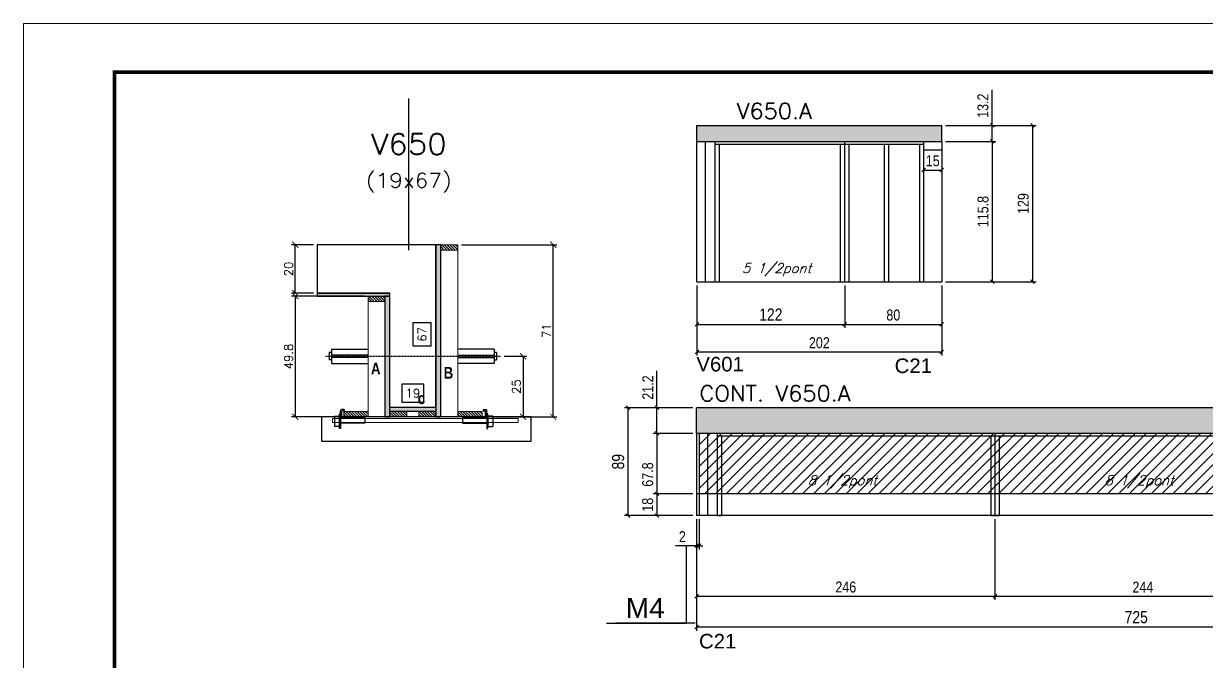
# Model space of a CAD drawing. Extents: x -20960 to -5926, y -2106 to 21915.
# Drawn here: x -7452 to -6477, y 8755 to 9281 of the extents above; entities that cross this region are included whole.
import ezdxf
from ezdxf.enums import TextEntityAlignment as Align

# ---------------------------------------------------------------- set-up
doc = ezdxf.new("R2010")
doc.units = 0
doc.linetypes.add('DASHED', pattern=[0.75, 0.5, -0.25])
doc.linetypes.add('HIDDEN', pattern=[0.375, 0.25, -0.125])
for name, color, linetype in [('5', 5, 'Continuous'), ('barrote', 251, 'Continuous'), ('COTA', 241, 'Continuous'), ('Cota Seção (2x)', 4, 'Continuous'), ('detalhes', 4, 'Continuous'), ('NOMENCLATURA', 7, 'Continuous'), ('Painéis', 200, 'Continuous'), ('presilha', 1, 'Continuous'), ('Reaproveitamento', 251, 'Continuous'), ('SARR_2.2x7', 40, 'Continuous'), ('SARR_3.5x7', 81, 'Continuous'), ('TENSOR', 3, 'Continuous'), ('texto', 7, 'Continuous'), ('Texto de Titulo', 7, 'Continuous'), ('Texto Qtd Sarr', 242, 'Continuous')]:
    doc.layers.add(name, color=color, linetype=linetype)
for name, color, linetype, lineweight in [('CONCRETO', 251, 'Continuous', 25), ('Folhas', 255, 'Continuous', 9), ('Hachura', 251, 'Continuous', 9), ('Madeira', 126, 'Continuous', 18), ('SARRAFO DE PRESSAO', 251, 'DASHED', 9), ('SCO-___-LAJ', 2, 'Continuous', 0), ('Texto Seção', 7, 'Continuous', 15)]:
    doc.layers.add(name, color=color, linetype=linetype, lineweight=lineweight)
doc.styles.add('COTA TECNICA', font='techl___.ttf', dxfattribs={"height": 10})
doc.styles.add('COTA TECNICA-50', font='techl___.ttf', dxfattribs={"height": 9})
doc.styles.add('REGUA-120', font='ROMANS.shx', dxfattribs={"height": 15})
doc.styles.add('Romans', font='romans.shx')
doc.styles.get("Standard").update_dxf_attribs({"font": 'arial.ttf'})
doc.styles.add('TECNICA', font='techb___.ttf', dxfattribs={"height": 10})
doc.dimstyles.new('COTA PAINEL-50', dxfattribs={"dimtxt": 9, "dimasz": 3, "dimexe": 3, "dimexo": 3, "dimgap": 3, "dimtad": 1, "dimdec": 1, "dimzin": 12, "dimdsep": 46, "dimtxsty": 'COTA TECNICA-50', "dimblk1": 'OBLIQUE', "dimblk2": 'OBLIQUE', "dimsah": 1, "dimcen": 0.9, "dimclrd": 4, "dimclre": 4, "dimclrt": 240, "dimadec": 1, "dimazin": 3, "dimtfac": 1, "dimtdec": 1, "dimtmove": 0, "dimatfit": 3, "dimfxl": 1, "dimtolj": 1, "dimtzin": 12, "dimarcsym": 0})
doc.dimstyles.new('Cota Seção (2x)', dxfattribs={"dimtxt": 7, "dimasz": 5, "dimexe": 3, "dimexo": 3, "dimgap": 2, "dimtad": 3, "dimdec": 1, "dimlfac": 0.5, "dimzin": 12, "dimdsep": 46, "dimtxsty": 'Romans', "dimblk": 'ARCHTICK', "dimcen": 0, "dimclrd": 4, "dimclre": 4, "dimclrt": 1, "dimadec": 1, "dimazin": 3, "dimtfac": 1, "dimtdec": 1, "dimtmove": 0, "dimatfit": 3, "dimldrblk": 'OBLIQUE', "dimfxl": 1, "dimtolj": 1, "dimtzin": 12, "dimarcsym": 0})
doc.dimstyles.new('Cota Seção interna', dxfattribs={"dimtxt": 7, "dimasz": 6, "dimexe": 0.18, "dimexo": 2, "dimgap": -4, "dimtad": 3, "dimdec": 1, "dimlfac": 0.5, "dimzin": 12, "dimdsep": 46, "dimtxsty": 'Romans', "dimblk": 'ARCHTICK', "dimcen": 0.09, "dimse1": 1, "dimse2": 1, "dimsd1": 1, "dimsd2": 1, "dimclrd": 180, "dimclre": 5, "dimclrt": 1, "dimadec": 0, "dimazin": 3, "dimtfac": 1, "dimtdec": 1, "dimtofl": 0, "dimtmove": 0, "dimatfit": 3, "dimldrblk": 'ARCHTICK', "dimfxl": 1, "dimtolj": 1, "dimtzin": 0, "dimarcsym": 0})
doc.dimstyles.new('PAINEL', dxfattribs={"dimtxt": 10, "dimasz": 3, "dimexe": 3, "dimexo": 3, "dimgap": 3, "dimtad": 1, "dimdec": 1, "dimzin": 12, "dimdsep": 46, "dimtxsty": 'COTA TECNICA', "dimblk1": 'OBLIQUE', "dimblk2": 'OBLIQUE', "dimsah": 1, "dimcen": 0.9, "dimclrd": 4, "dimclre": 4, "dimclrt": 240, "dimadec": 1, "dimazin": 3, "dimtfac": 1, "dimtdec": 1, "dimtmove": 0, "dimatfit": 3, "dimfxl": 1, "dimtolj": 1, "dimtzin": 12, "dimarcsym": 0})
pattern_1 = [(45, (12456.408, 10028.157), (-4.490128, 4.490128), [])]

# ---------------------------------------------------------------- blocks, each defined once
blk = doc.blocks.new('9999999999')
at = {"layer": 'Folhas'}
blk.add_lwpolyline([(98138.98, 34190.21), (99623.98, 34190.21), (99623.98, 35240.21), (98138.98, 35240.21)], close=True, dxfattribs=at)
at = {"layer": 'Folhas', "color": 30, "const_width": 3}
blk.add_lwpolyline([(98213.98, 34230.21), (99583.98, 34230.21), (99583.98, 35200.21), (98213.98, 35200.21)], close=True, dxfattribs=at)
blk = doc.blocks.new('_ArchTick')
at = {"color": 0, "linetype": 'ByBlock', "const_width": 0.15}
blk.add_lwpolyline([(-0.5, -0.5), (0.5, 0.5)], dxfattribs=at)
blk = doc.blocks.new('*D1741')
at = {"layer": 'COTA', "color": 4, "lineweight": -2, "transparency": 16777216}
for p, q in [((-7091.02, 9098.69), (-7012.3, 9098.69)), ((-7015.3, 8956.69), (-7015.3, 9098.69)), ((-7066.62, 8956.69), (-7012.3, 8956.69))]:
    blk.add_line(p, q, dxfattribs=at)
at = {"layer": 'Defpoints', "color": 0, "transparency": 16777216}
for p in [(-7094.02, 9098.69), (-7015.3, 9098.69), (-7069.62, 8956.69)]:
    blk.add_point(p, dxfattribs=at)
at = {"layer": 'COTA', "color": 4, "lineweight": -2, "transparency": 16777216, "xscale": 5, "yscale": 5, "zscale": 5}
for p, rotation in [((-7015.3, 9098.69), 90), ((-7015.3, 8956.69), 270)]:
    blk.add_blockref('_ArchTick', p, dxfattribs=dict(at, rotation=rotation))
at = {"layer": 'COTA', "color": 1, "transparency": 16777216, "insert": (-7020.8, 9027.69), "char_height": 7, "attachment_point": 5, "rotation": 90, "style": 'Romans'}
blk.add_mtext('\\A1;71', dxfattribs=at)
blk = doc.blocks.new('_Oblique')
at = {"color": 0, "linetype": 'ByBlock', "lineweight": -2}
blk.add_line((-0.5, -0.5), (0.5, 0.5), dxfattribs=at)
blk = doc.blocks.new('*D1742')
at = {"layer": 'Cota Seção (2x)', "color": 180, "lineweight": -2, "transparency": 16777216}
for p, q in [((-7116.02, 9034.19), (-7131.02, 9034.19)), ((-7131.02, 9034.19), (-7131.02, 9015.19)), ((-7116.02, 9015.19), (-7116.02, 9034.19)), ((-7131.02, 9015.19), (-7116.02, 9015.19))]:
    blk.add_line(p, q, dxfattribs=at)
at = {"layer": 'Defpoints', "color": 0, "transparency": 16777216}
for p in [(-7112.02, 9098.69), (-7112.02, 9098.69), (-7112.02, 8964.69)]:
    blk.add_point(p, dxfattribs=at)
at = {"layer": 'Cota Seção (2x)', "color": 1, "transparency": 16777216, "insert": (-7123.52, 9024.69), "char_height": 7, "attachment_point": 5, "rotation": 90, "style": 'Romans'}
blk.add_mtext('\\A1;67', dxfattribs=at)
blk = doc.blocks.new('PRESILHA METÁLICA 1')
at = {"layer": 'presilha'}
for p, q in [((6, 15.5), (7.5, 15.5)), ((6, -2.5), (6, 15.5)), ((7.5, 10.6), (7.5, 19.9)), ((7.5, 15.5), (7.5, -2.5)), ((12, 21), (8.6, 21)), ((9, 11.6), (9, 18.9)), ((12, 19.5), (9.6, 19.5)), ((12, 21), (12, 19.5)), ((0, 13), (6, 13)), ((0, 13), (0, 0)), ((6, 0), (0, 0)), ((6, 13), (6, 0)), ((37.5, 4.1), (7.5, 4.1)), ((37.5, 11), (9.6, 11)), ((37.5, 11), (37.5, 4.1)), ((7.5, -2.5), (6, -2.5))]:
    blk.add_line(p, q, dxfattribs=at)
for centre, radius, start, end in [((8.6, 19.9), 1.14, 90, 180), ((9.6, 18.9), 0.57, 90, 180), ((9.6, 11.6), 0.57, 180, 270)]:
    blk.add_arc(centre, radius, start, end, dxfattribs=at)
blk = doc.blocks.new('*D1743')
at = {"layer": 'Cota Seção (2x)', "color": 180, "lineweight": -2, "transparency": 16777216}
for p, q in [((-7122.02, 8983.69), (-7140.02, 8983.69)), ((-7140.02, 8983.69), (-7140.02, 8968.69)), ((-7122.02, 8968.69), (-7122.02, 8983.69)), ((-7140.02, 8968.69), (-7122.02, 8968.69))]:
    blk.add_line(p, q, dxfattribs=at)
at = {"layer": 'Defpoints', "color": 0, "transparency": 16777216}
for p in [(-7112.02, 8964.69), (-7150.01, 8956.69), (-7112.02, 8956.69)]:
    blk.add_point(p, dxfattribs=at)
at = {"layer": 'Cota Seção (2x)', "color": 1, "transparency": 16777216, "insert": (-7131.02, 8976.19), "char_height": 7, "attachment_point": 5, "style": 'Romans'}
blk.add_mtext('\\A1;19', dxfattribs=at)
blk = doc.blocks.new('*D1744')
at = {"layer": 'COTA', "color": 4, "lineweight": -2, "transparency": 16777216}
for p, q in [((-7171.02, 9056.29), (-7230.99, 9056.29)), ((-7227.99, 9056.29), (-7227.99, 8956.69)), ((-7171.02, 8956.69), (-7230.99, 8956.69))]:
    blk.add_line(p, q, dxfattribs=at)
at = {"layer": 'Defpoints', "color": 0, "transparency": 16777216}
for p in [(-7168.02, 9056.29), (-7227.99, 8956.69), (-7168.02, 8956.69)]:
    blk.add_point(p, dxfattribs=at)
at = {"layer": 'COTA', "color": 4, "lineweight": -2, "transparency": 16777216, "xscale": 5, "yscale": 5, "zscale": 5}
for p, rotation in [((-7227.99, 9056.29), 90), ((-7227.99, 8956.69), 270)]:
    blk.add_blockref('_ArchTick', p, dxfattribs=dict(at, rotation=rotation))
at = {"layer": 'COTA', "color": 1, "transparency": 16777216, "insert": (-7233.49, 9006.49), "char_height": 7, "attachment_point": 5, "rotation": 90, "style": 'Romans'}
blk.add_mtext('\\A1;49.8', dxfattribs=at)
blk = doc.blocks.new('*D1745')
at = {"layer": 'COTA', "color": 4, "lineweight": -2, "transparency": 16777216}
for p, q in [((-7055.71, 9006.66), (-7037.16, 9006.66)), ((-7040.16, 9006.66), (-7040.16, 8956.69)), ((-7055.71, 8956.69), (-7037.16, 8956.69))]:
    blk.add_line(p, q, dxfattribs=at)
at = {"layer": 'Defpoints', "color": 0, "transparency": 16777216}
for p in [(-7058.71, 9006.66), (-7058.71, 8956.69), (-7040.16, 8956.69)]:
    blk.add_point(p, dxfattribs=at)
at = {"layer": 'COTA', "color": 4, "lineweight": -2, "transparency": 16777216, "xscale": 5, "yscale": 5, "zscale": 5}
for p, rotation in [((-7040.16, 9006.66), 90), ((-7040.16, 8956.69), 270)]:
    blk.add_blockref('_ArchTick', p, dxfattribs=dict(at, rotation=rotation))
at = {"layer": 'COTA', "color": 1, "transparency": 16777216, "insert": (-7045.66, 8981.68), "char_height": 7, "attachment_point": 5, "rotation": 90, "style": 'Romans'}
blk.add_mtext('\\A1;25', dxfattribs=at)
blk = doc.blocks.new('titulo1')
at = {"layer": 'Defpoints', "color": 252, "linetype": 'HIDDEN', "ltscale": 2}
blk.add_line((0, 0), (0, 125), dxfattribs=at)
at = {"layer": 'Defpoints', "style": 'Romans', "oblique": 15}
blk.add_attdef('FOLHA', text='', height=10, dxfattribs=at).set_placement((0, 15.58), align=Align.MIDDLE_CENTER)
at = {"layer": 'Texto Qtd Sarr', "color": 3, "style": 'Romans', "oblique": 15}
for tag, height, p in [('TITULO', 17, (0, 71.45)), ('SEÇÃO', 12, (0, 41.55))]:
    blk.add_attdef(tag, text='', height=height, dxfattribs=at).set_placement(p, align=Align.MIDDLE_CENTER)
blk = doc.blocks.new('*D1746')
at = {"layer": 'COTA', "color": 4, "lineweight": -2, "transparency": 16777216}
for p, q in [((-7213.01, 9098.69), (-7230.99, 9098.69)), ((-7227.99, 9058.69), (-7227.99, 9098.69)), ((-7213.01, 9058.69), (-7230.99, 9058.69))]:
    blk.add_line(p, q, dxfattribs=at)
at = {"layer": 'Defpoints', "color": 0, "transparency": 16777216}
for p in [(-7227.99, 9098.69), (-7210.01, 9098.69), (-7210.01, 9058.69)]:
    blk.add_point(p, dxfattribs=at)
at = {"layer": 'COTA', "color": 4, "lineweight": -2, "transparency": 16777216, "xscale": 5, "yscale": 5, "zscale": 5}
for p, rotation in [((-7227.99, 9098.69), 90), ((-7227.99, 9058.69), 270)]:
    blk.add_blockref('_ArchTick', p, dxfattribs=dict(at, rotation=rotation))
at = {"layer": 'COTA', "color": 1, "transparency": 16777216, "insert": (-7233.49, 9078.69), "char_height": 7, "attachment_point": 5, "rotation": 90, "style": 'Romans'}
blk.add_mtext('\\A1;20', dxfattribs=at)
blk = doc.blocks.new('*D1767')
at = {"layer": 'COTA', "color": 4, "lineweight": -2, "ltscale": 25, "transparency": 16777216}
for p, q in [((-6896.84, 9065.14), (-6896.84, 9030.01)), ((-6774.84, 9065.14), (-6774.84, 9030.01)), ((-6896.84, 9033.01), (-6774.84, 9033.01))]:
    blk.add_line(p, q, dxfattribs=at)
at = {"layer": 'Defpoints', "color": 0, "ltscale": 25, "transparency": 16777216}
for p in [(-6896.84, 9068.14), (-6774.84, 9068.14), (-6774.84, 9033.01)]:
    blk.add_point(p, dxfattribs=at)
at = {"layer": 'COTA', "color": 4, "lineweight": -2, "ltscale": 25, "transparency": 16777216, "xscale": 3, "yscale": 3, "zscale": 3, "rotation": 180}
blk.add_blockref('_Oblique', (-6896.84, 9033.01), dxfattribs=at)
at = {"layer": 'COTA', "color": 4, "lineweight": -2, "ltscale": 25, "transparency": 16777216, "xscale": 3, "yscale": 3, "zscale": 3}
blk.add_blockref('_Oblique', (-6774.84, 9033.01), dxfattribs=at)
at = {"layer": 'COTA', "color": 240, "ltscale": 25, "transparency": 16777216, "insert": (-6835.84, 9041.07), "char_height": 10, "attachment_point": 5, "style": 'COTA TECNICA'}
blk.add_mtext('\\A1;122', dxfattribs=at)
blk = doc.blocks.new('*D1768')
at = {"layer": 'COTA', "color": 4, "lineweight": -2, "ltscale": 25, "transparency": 16777216}
for p, q in [((-6900.03, 8964.19), (-6956.64, 8964.19)), ((-6953.64, 8964.19), (-6953.64, 8875.19)), ((-6900.03, 8875.19), (-6956.64, 8875.19))]:
    blk.add_line(p, q, dxfattribs=at)
at = {"layer": 'Defpoints', "color": 0, "ltscale": 25, "transparency": 16777216}
for p in [(-6897.03, 8964.19), (-6953.64, 8875.19), (-6897.03, 8875.19)]:
    blk.add_point(p, dxfattribs=at)
at = {"layer": 'COTA', "color": 4, "lineweight": -2, "ltscale": 25, "transparency": 16777216, "xscale": 3, "yscale": 3, "zscale": 3}
for p, rotation in [((-6953.64, 8964.19), 90), ((-6953.64, 8875.19), 270)]:
    blk.add_blockref('_Oblique', p, dxfattribs=dict(at, rotation=rotation))
at = {"layer": 'COTA', "color": 240, "ltscale": 25, "transparency": 16777216, "insert": (-6961.75, 8919.69), "char_height": 10, "attachment_point": 5, "rotation": 90, "style": 'COTA TECNICA'}
blk.add_mtext('\\A1;89', dxfattribs=at)
blk = doc.blocks.new('*D1747')
at = {"layer": 'COTA', "color": 4, "lineweight": -2, "ltscale": 25, "transparency": 16777216}
for p, q in [((-6897.03, 8872.19), (-6897.03, 8780.31)), ((-6172.03, 8832.19), (-6172.03, 8780.31)), ((-6172.03, 8783.31), (-6897.03, 8783.31))]:
    blk.add_line(p, q, dxfattribs=at)
at = {"layer": 'Defpoints', "color": 0, "ltscale": 25, "transparency": 16777216}
for p in [(-6897.03, 8875.19), (-6172.03, 8835.19), (-6897.03, 8783.31)]:
    blk.add_point(p, dxfattribs=at)
at = {"layer": 'COTA', "color": 4, "lineweight": -2, "ltscale": 25, "transparency": 16777216, "xscale": 3, "yscale": 3, "zscale": 3, "rotation": 180}
blk.add_blockref('_Oblique', (-6897.03, 8783.31), dxfattribs=at)
at = {"layer": 'COTA', "color": 4, "lineweight": -2, "ltscale": 25, "transparency": 16777216, "xscale": 3, "yscale": 3, "zscale": 3}
blk.add_blockref('_Oblique', (-6172.03, 8783.31), dxfattribs=at)
at = {"layer": 'COTA', "color": 240, "ltscale": 25, "transparency": 16777216, "insert": (-6534.53, 8791.42), "char_height": 10, "attachment_point": 5, "style": 'COTA TECNICA'}
blk.add_mtext('\\A1;725', dxfattribs=at)
blk = doc.blocks.new('*D1771')
at = {"color": 4, "lineweight": -2, "transparency": 16777216}
for p, q in [((-6900.03, 8942.99), (-6932.76, 8942.99)), ((-6929.76, 8942.99), (-6929.76, 8875.19)), ((-6900.03, 8875.19), (-6932.76, 8875.19))]:
    blk.add_line(p, q, dxfattribs=at)
at = {"layer": 'Defpoints', "color": 0, "transparency": 16777216}
for p in [(-6897.03, 8942.99), (-6929.76, 8875.19), (-6897.03, 8875.19)]:
    blk.add_point(p, dxfattribs=at)
at = {"color": 4, "lineweight": -2, "transparency": 16777216, "xscale": 3, "yscale": 3, "zscale": 3}
for p, rotation in [((-6929.76, 8942.99), 90), ((-6929.76, 8875.19), 270)]:
    blk.add_blockref('_Oblique', p, dxfattribs=dict(at, rotation=rotation))
at = {"color": 240, "transparency": 16777216, "insert": (-6937.37, 8909.09), "char_height": 9, "attachment_point": 5, "rotation": 90, "style": 'COTA TECNICA-50'}
blk.add_mtext('\\A1;67.8', dxfattribs=at)
blk = doc.blocks.new('*D1772')
at = {"color": 4, "lineweight": -2, "transparency": 16777216}
for p, q in [((-6929.76, 8964.19), (-6929.76, 8994.54)), ((-6900.03, 8964.19), (-6932.76, 8964.19)), ((-6929.76, 8942.99), (-6929.76, 8964.19)), ((-6900.03, 8942.99), (-6932.76, 8942.99))]:
    blk.add_line(p, q, dxfattribs=at)
at = {"layer": 'Defpoints', "color": 0, "transparency": 16777216}
for p in [(-6929.76, 8964.19), (-6897.03, 8964.19), (-6897.03, 8942.99)]:
    blk.add_point(p, dxfattribs=at)
at = {"color": 4, "lineweight": -2, "transparency": 16777216, "xscale": 3, "yscale": 3, "zscale": 3}
for p, rotation in [((-6929.76, 8964.19), 90), ((-6929.76, 8942.99), 270)]:
    blk.add_blockref('_Oblique', p, dxfattribs=dict(at, rotation=rotation))
at = {"color": 240, "transparency": 16777216, "insert": (-6937.31, 8980.87), "char_height": 9, "attachment_point": 5, "rotation": 90, "style": 'COTA TECNICA-50'}
blk.add_mtext('\\A1;21.2', dxfattribs=at)
blk = doc.blocks.new('*D1748')
at = {"color": 4, "lineweight": -2, "transparency": 16777216}
for p, q in [((-6897.03, 8872.19), (-6897.03, 8805.68)), ((-6651.03, 8872.19), (-6651.03, 8805.68)), ((-6897.03, 8808.68), (-6651.03, 8808.68))]:
    blk.add_line(p, q, dxfattribs=at)
at = {"layer": 'Defpoints', "color": 0, "transparency": 16777216}
for p in [(-6897.03, 8875.19), (-6651.03, 8875.19), (-6651.03, 8808.68)]:
    blk.add_point(p, dxfattribs=at)
at = {"color": 4, "lineweight": -2, "transparency": 16777216, "xscale": 3, "yscale": 3, "zscale": 3, "rotation": 180}
blk.add_blockref('_Oblique', (-6897.03, 8808.68), dxfattribs=at)
at = {"color": 4, "lineweight": -2, "transparency": 16777216, "xscale": 3, "yscale": 3, "zscale": 3}
blk.add_blockref('_Oblique', (-6651.03, 8808.68), dxfattribs=at)
at = {"color": 240, "transparency": 16777216, "insert": (-6774.03, 8816.27), "char_height": 9, "attachment_point": 5, "style": 'COTA TECNICA-50'}
blk.add_mtext('\\A1;246', dxfattribs=at)
blk = doc.blocks.new('*D1749')
at = {"color": 4, "lineweight": -2, "transparency": 16777216}
for p, q in [((-6651.03, 8872.19), (-6651.03, 8805.68)), ((-6407.03, 8872.19), (-6407.03, 8805.68)), ((-6651.03, 8808.68), (-6407.03, 8808.68))]:
    blk.add_line(p, q, dxfattribs=at)
at = {"layer": 'Defpoints', "color": 0, "transparency": 16777216}
for p in [(-6651.03, 8875.19), (-6407.03, 8875.19), (-6407.03, 8808.68)]:
    blk.add_point(p, dxfattribs=at)
at = {"color": 4, "lineweight": -2, "transparency": 16777216, "xscale": 3, "yscale": 3, "zscale": 3, "rotation": 180}
blk.add_blockref('_Oblique', (-6651.03, 8808.68), dxfattribs=at)
at = {"color": 4, "lineweight": -2, "transparency": 16777216, "xscale": 3, "yscale": 3, "zscale": 3}
blk.add_blockref('_Oblique', (-6407.03, 8808.68), dxfattribs=at)
at = {"color": 240, "transparency": 16777216, "insert": (-6529.03, 8816.24), "char_height": 9, "attachment_point": 5, "style": 'COTA TECNICA-50'}
blk.add_mtext('\\A1;244', dxfattribs=at)
blk = doc.blocks.new('*D1778')
at = {"layer": 'COTA', "color": 4, "lineweight": -2, "transparency": 16777216}
for p, q in [((-6900.03, 8893.19), (-6932.76, 8893.19)), ((-6929.76, 8893.19), (-6929.76, 8875.19)), ((-6900.03, 8875.19), (-6932.76, 8875.19))]:
    blk.add_line(p, q, dxfattribs=at)
at = {"layer": 'Defpoints', "color": 0, "transparency": 16777216}
for p in [(-6897.03, 8893.19), (-6929.76, 8875.19), (-6897.03, 8875.19)]:
    blk.add_point(p, dxfattribs=at)
at = {"layer": 'COTA', "color": 4, "lineweight": -2, "transparency": 16777216, "xscale": 3, "yscale": 3, "zscale": 3}
for p, rotation in [((-6929.76, 8893.19), 90), ((-6929.76, 8875.19), 270)]:
    blk.add_blockref('_Oblique', p, dxfattribs=dict(at, rotation=rotation))
at = {"layer": 'COTA', "color": 240, "transparency": 16777216, "insert": (-6937.34, 8884.19), "char_height": 9, "attachment_point": 5, "rotation": 90, "style": 'COTA TECNICA-50'}
blk.add_mtext('\\A1;18', dxfattribs=at)
blk = doc.blocks.new('*D1764')
at = {"layer": 'COTA', "color": 4, "lineweight": -2, "transparency": 16777216}
for p, q in [((-6774.84, 9065.14), (-6774.84, 9030.01)), ((-6694.84, 9065.14), (-6694.84, 9030.01)), ((-6774.84, 9033.01), (-6694.84, 9033.01))]:
    blk.add_line(p, q, dxfattribs=at)
at = {"layer": 'Defpoints', "color": 0, "transparency": 16777216}
for p in [(-6774.84, 9068.14), (-6694.84, 9068.14), (-6694.84, 9033.01)]:
    blk.add_point(p, dxfattribs=at)
at = {"layer": 'COTA', "color": 4, "lineweight": -2, "transparency": 16777216, "xscale": 3, "yscale": 3, "zscale": 3, "rotation": 180}
blk.add_blockref('_Oblique', (-6774.84, 9033.01), dxfattribs=at)
at = {"layer": 'COTA', "color": 4, "lineweight": -2, "transparency": 16777216, "xscale": 3, "yscale": 3, "zscale": 3}
blk.add_blockref('_Oblique', (-6694.84, 9033.01), dxfattribs=at)
at = {"layer": 'COTA', "color": 240, "transparency": 16777216, "insert": (-6734.84, 9040.63), "char_height": 9, "attachment_point": 5, "style": 'COTA TECNICA-50'}
blk.add_mtext('\\A1;80', dxfattribs=at)
blk = doc.blocks.new('*D1779')
at = {"layer": 'COTA', "color": 4, "lineweight": -2, "transparency": 16777216}
for p, q in [((-6896.84, 9065.14), (-6896.84, 9007.2)), ((-6694.84, 9065.14), (-6694.84, 9007.2)), ((-6896.84, 9010.2), (-6694.84, 9010.2))]:
    blk.add_line(p, q, dxfattribs=at)
at = {"layer": 'Defpoints', "color": 0, "transparency": 16777216}
for p in [(-6896.84, 9068.14), (-6694.84, 9068.14), (-6694.84, 9010.2)]:
    blk.add_point(p, dxfattribs=at)
at = {"layer": 'COTA', "color": 4, "lineweight": -2, "transparency": 16777216, "xscale": 3, "yscale": 3, "zscale": 3, "rotation": 180}
blk.add_blockref('_Oblique', (-6896.84, 9010.2), dxfattribs=at)
at = {"layer": 'COTA', "color": 4, "lineweight": -2, "transparency": 16777216, "xscale": 3, "yscale": 3, "zscale": 3}
blk.add_blockref('_Oblique', (-6694.84, 9010.2), dxfattribs=at)
at = {"layer": 'COTA', "color": 240, "transparency": 16777216, "insert": (-6795.84, 9017.79), "char_height": 9, "attachment_point": 5, "style": 'COTA TECNICA-50'}
blk.add_mtext('\\A1;202', dxfattribs=at)
blk = doc.blocks.new('*D1780')
at = {"layer": 'COTA', "color": 4, "lineweight": -2, "transparency": 16777216}
for p, q in [((-6653.2, 9197.14), (-6653.2, 9226.6)), ((-6691.84, 9197.14), (-6650.2, 9197.14)), ((-6653.2, 9183.94), (-6653.2, 9197.14)), ((-6691.84, 9183.94), (-6650.2, 9183.94))]:
    blk.add_line(p, q, dxfattribs=at)
at = {"layer": 'Defpoints', "color": 0, "transparency": 16777216}
for p in [(-6694.84, 9197.14), (-6653.2, 9197.14), (-6694.84, 9183.94)]:
    blk.add_point(p, dxfattribs=at)
at = {"layer": 'COTA', "color": 4, "lineweight": -2, "transparency": 16777216, "xscale": 3, "yscale": 3, "zscale": 3}
for p, rotation in [((-6653.2, 9197.14), 90), ((-6653.2, 9183.94), 270)]:
    blk.add_blockref('_Oblique', p, dxfattribs=dict(at, rotation=rotation))
at = {"layer": 'COTA', "color": 240, "transparency": 16777216, "insert": (-6660.89, 9213.37), "char_height": 9, "attachment_point": 5, "rotation": 90, "style": 'COTA TECNICA-50'}
blk.add_mtext('\\A1;13.2', dxfattribs=at)
blk = doc.blocks.new('*D1765')
at = {"layer": 'COTA', "color": 4, "lineweight": -2, "transparency": 16777216}
for p, q in [((-6691.84, 9183.94), (-6650.2, 9183.94)), ((-6653.2, 9183.94), (-6653.2, 9068.14)), ((-6691.84, 9068.14), (-6650.2, 9068.14))]:
    blk.add_line(p, q, dxfattribs=at)
at = {"layer": 'Defpoints', "color": 0, "transparency": 16777216}
for p in [(-6694.84, 9183.94), (-6694.84, 9068.14), (-6653.2, 9068.14)]:
    blk.add_point(p, dxfattribs=at)
at = {"layer": 'COTA', "color": 4, "lineweight": -2, "transparency": 16777216, "xscale": 3, "yscale": 3, "zscale": 3}
for p, rotation in [((-6653.2, 9183.94), 90), ((-6653.2, 9068.14), 270)]:
    blk.add_blockref('_Oblique', p, dxfattribs=dict(at, rotation=rotation))
at = {"layer": 'COTA', "color": 240, "transparency": 16777216, "insert": (-6660.81, 9126.04), "char_height": 9, "attachment_point": 5, "rotation": 90, "style": 'COTA TECNICA-50'}
blk.add_mtext('\\A1;115.8', dxfattribs=at)
blk = doc.blocks.new('*D1766')
at = {"layer": 'COTA', "color": 4, "lineweight": -2, "transparency": 16777216}
for p, q in [((-6691.84, 9197.14), (-6617.05, 9197.14)), ((-6620.05, 9197.14), (-6620.05, 9068.14)), ((-6691.84, 9068.14), (-6617.05, 9068.14))]:
    blk.add_line(p, q, dxfattribs=at)
at = {"layer": 'Defpoints', "color": 0, "transparency": 16777216}
for p in [(-6694.84, 9197.14), (-6694.84, 9068.14), (-6620.05, 9068.14)]:
    blk.add_point(p, dxfattribs=at)
at = {"layer": 'COTA', "color": 4, "lineweight": -2, "transparency": 16777216, "xscale": 3, "yscale": 3, "zscale": 3}
for p, rotation in [((-6620.05, 9197.14), 90), ((-6620.05, 9068.14), 270)]:
    blk.add_blockref('_Oblique', p, dxfattribs=dict(at, rotation=rotation))
at = {"layer": 'COTA', "color": 240, "transparency": 16777216, "insert": (-6627.63, 9132.64), "char_height": 9, "attachment_point": 5, "rotation": 90, "style": 'COTA TECNICA-50'}
blk.add_mtext('\\A1;129', dxfattribs=at)
blk = doc.blocks.new('*D1781')
at = {"layer": 'COTA', "color": 4, "lineweight": -2, "transparency": 16777216}
for p, q in [((-6709.84, 9173.94), (-6709.84, 9157.24)), ((-6694.84, 9173.94), (-6694.84, 9157.24)), ((-6709.84, 9160.24), (-6694.84, 9160.24))]:
    blk.add_line(p, q, dxfattribs=at)
at = {"layer": 'Defpoints', "color": 0, "transparency": 16777216}
for p in [(-6709.84, 9176.94), (-6694.84, 9176.94), (-6694.84, 9160.24)]:
    blk.add_point(p, dxfattribs=at)
at = {"layer": 'COTA', "color": 4, "lineweight": -2, "transparency": 16777216, "xscale": 3, "yscale": 3, "zscale": 3, "rotation": 180}
blk.add_blockref('_Oblique', (-6709.84, 9160.24), dxfattribs=at)
at = {"layer": 'COTA', "color": 4, "lineweight": -2, "transparency": 16777216, "xscale": 3, "yscale": 3, "zscale": 3}
blk.add_blockref('_Oblique', (-6694.84, 9160.24), dxfattribs=at)
at = {"layer": 'COTA', "color": 240, "transparency": 16777216, "insert": (-6702.34, 9167.84), "char_height": 9, "attachment_point": 5, "style": 'COTA TECNICA-50'}
blk.add_mtext('\\A1;15', dxfattribs=at)
blk = doc.blocks.new('*D1782')
at = {"layer": 'COTA', "color": 4, "lineweight": -2, "transparency": 16777216}
for p, q in [((-6897.03, 8872.19), (-6897.03, 8847.39)), ((-6895.03, 8872.19), (-6895.03, 8847.39)), ((-6897.03, 8850.39), (-6914.53, 8850.39)), ((-6895.03, 8850.39), (-6897.03, 8850.39)), ((-6895.03, 8850.39), (-6892.03, 8850.39))]:
    blk.add_line(p, q, dxfattribs=at)
at = {"layer": 'Defpoints', "color": 0, "transparency": 16777216}
for p in [(-6897.03, 8875.19), (-6895.03, 8875.19), (-6897.03, 8850.39)]:
    blk.add_point(p, dxfattribs=at)
at = {"layer": 'COTA', "color": 4, "lineweight": -2, "transparency": 16777216, "xscale": 3, "yscale": 3, "zscale": 3}
blk.add_blockref('_Oblique', (-6897.03, 8850.39), dxfattribs=at)
at = {"layer": 'COTA', "color": 4, "lineweight": -2, "transparency": 16777216, "xscale": 3, "yscale": 3, "zscale": 3, "rotation": 180}
blk.add_blockref('_Oblique', (-6895.03, 8850.39), dxfattribs=at)
at = {"layer": 'COTA', "color": 240, "transparency": 16777216, "insert": (-6908.78, 8857.89), "char_height": 9, "attachment_point": 5, "style": 'COTA TECNICA-50'}
blk.add_mtext('\\A1;2', dxfattribs=at)

msp = doc.modelspace()

# ---------------------------------------------------------------- hatches: boundary and pattern name
at = {"layer": 'COTA', "linetype": 'ByBlock'}
h = msp.add_hatch(dxfattribs=at)
h.set_pattern_fill('AR-CONC', color=256, scale=0.03)
h.set_pattern_definition([(50, (12456.408, 10028.157), (5.4655401, -0.4781726), [0.5715, -6.2865]), (355, (12456.408, 10028.157), (-1.0573026, 5.7317054), [0.4572, -5.0292175]), (100.451445, (12456.8634, 10028.117), (4.4082374, 5.2535326), [0.4857003, -5.3427073]), (46.1842, (12456.408, 10029.681), (8.1323712, -1.2612698), [0.85725, -9.42975]), (96.635558, (12457.0856, 10029.576), (7.122124, 7.4227837), [0.7285507, -8.0140682]), (351.18415, (12456.408, 10029.681), (7.122124, 7.4227837), [0.685799, -7.543792]), (21, (12457.17, 10029.3), (4.5484317, -3.0679559), [0.5715, -6.2865]), (326, (12457.17, 10029.3), (1.8540609, 5.525639), [0.4572, -5.0292]), (71.451445, (12457.549, 10029.044), (6.4024926, 2.457683), [0.4857003, -5.3426981]), (37.5, (12456.4079, 10028.1568), (0.0926581, 2.53665117), [0, -4.96824, 0, -5.1054, 0, -5.04825]), (7.5, (12456.408, 10028.1568), (2.00458988, 3.00541724), [0, -2.91084, 0, -4.85394, 0, -1.92405]), (327.5, (12454.7086, 10028.1568), (4.06771786, -0.17186232), [0, -1.905, 0, -5.9436, 0, -7.8867]), (317.5, (12453.9466, 10028.157), (4.44387544, 0.7627947), [0, -2.4765, 0, -3.94716, 0, -5.6007])])
h.paths.add_polyline_path([(-6694.84, 9197.14), (-6896.84, 9197.14), (-6896.84, 9183.94), (-6862.84, 9183.94), (-6694.84, 9183.94)])
h = msp.add_hatch(dxfattribs=at)
h.set_pattern_fill('AR-CONC', color=256, scale=0.03)
h.set_pattern_definition([(50, (-1440.3823, 7731.0066), (5.46554, -0.4781726), [0.5715, -6.2865]), (355, (-1440.382, 7731.0066), (-1.0573026, 5.7317054), [0.4572, -5.0292175]), (100.45144, (-1439.927, 7730.967), (4.4082374, 5.2535326), [0.4857, -5.3427073]), (46.1842, (-1440.382, 7732.5306), (8.132371, -1.26127), [0.85725, -9.42975]), (96.63556, (-1439.7046, 7732.4255), (7.122124, 7.422784), [0.728551, -8.014068]), (351.18415, (-1440.382, 7732.531), (7.122124, 7.422784), [0.685799, -7.543792]), (21, (-1439.6203, 7732.1496), (4.5484317, -3.067956), [0.5715, -6.2865]), (326, (-1439.62, 7732.1496), (1.854061, 5.525639), [0.4572, -5.0292]), (71.45144, (-1439.241, 7731.894), (6.4024926, 2.457683), [0.4857, -5.342698]), (37.5, (-1440.3823, 7731.0066), (0.0926581, 2.5366512), [0, -4.96824, 0, -5.1054, 0, -5.04825]), (7.5, (-1440.3823, 7731.0066), (2.0045899, 3.0054172), [0, -2.91084, 0, -4.85394, 0, -1.92405]), (327.5, (-1442.0815, 7731.0066), (4.06771786, -0.1718623), [0, -1.905, 0, -5.9436, 0, -7.8867]), (317.5, (-1442.8435, 7731.0066), (4.4438754, 0.7627947), [0, -2.4765, 0, -3.94716, 0, -5.6007])])
h.paths.add_polyline_path([(-6897.03, 8964.19), (-6897.03, 8942.99), (-6195.03, 8942.99), (-6195.03, 8900.19), (-6172.03, 8900.19), (-6172.03, 8964.19)])
at = {"layer": 'Hachura'}
h = msp.add_hatch(color=256, dxfattribs=at)
h.dxf.hatch_style = 1
h.paths.add_polyline_path([(-7108.02, 9098.69), (-7112.02, 9098.69), (-7112.02, 8956.69), (-7108.02, 8956.69)])
h = msp.add_hatch(dxfattribs=at)
h.set_pattern_fill('ANSI31', color=256, scale=0.5, angle=270, style=0)
h.set_pattern_definition([(315, (15797.8034, 791.0465), (1.12253202, 1.12253202), [])])
h.paths.add_polyline_path([(-7108.02, 9094.29), (-7108.02, 9098.69), (-7094.02, 9098.69), (-7094.02, 9094.29)])
h = msp.add_hatch(color=256, dxfattribs=at)
h.dxf.hatch_style = 1
h.paths.add_polyline_path([(-7150.01, 9056.29), (-7150.01, 9058.69), (-7210.01, 9058.69), (-7210.01, 9056.29)])
h = msp.add_hatch(dxfattribs=at)
h.set_pattern_fill('ANSI31', color=256, scale=0.5, angle=270, style=0)
h.set_pattern_definition([(315, (15737.8034, 748.6465), (1.12253202, 1.12253202), [])])
h.paths.add_polyline_path([(-7168.02, 9051.89), (-7168.02, 9056.29), (-7154.02, 9056.29), (-7154.02, 9051.89)])
h = msp.add_hatch(color=256, dxfattribs=at)
h.dxf.hatch_style = 1
h.paths.add_polyline_path([(-7150.02, 9056.29), (-7154.02, 9056.29), (-7154.02, 8956.69), (-7150.02, 8956.69)])
h = msp.add_hatch(color=256, dxfattribs=at)
h.dxf.hatch_style = 1
h.paths.add_polyline_path([(-7150.01, 8961.09), (-7150.01, 8964.69), (-7112.02, 8964.69), (-7112.02, 8961.09)])
h = msp.add_hatch(dxfattribs=at)
h.set_pattern_fill('ANSI31', color=256, scale=0.5, angle=270, style=0)
h.set_pattern_definition([(315, (15703.8034, 727.0465), (1.12253202, 1.12253202), [])])
h.paths.add_polyline_path([(-7168.02, 8956.69), (-7168.02, 8961.09), (-7188.02, 8961.09), (-7188.02, 8956.69)])
h = msp.add_hatch(dxfattribs=at)
h.set_pattern_fill('ANSI31', color=256, scale=0.5, angle=270, style=0)
h.set_pattern_definition([(315, (15806.6054, 727.0465), (1.12253202, 1.12253202), [])])
h.paths.add_polyline_path([(-7150.01, 8956.69), (-7150.01, 8961.09), (-7136.01, 8961.09), (-7136.01, 8956.69)])
h = msp.add_hatch(dxfattribs=at)
h.set_pattern_fill('ANSI31', color=256, scale=0.5, angle=270, style=0)
h.set_pattern_definition([(315, (15806.6034, 727.0465), (1.12253202, 1.12253202), [])])
h.paths.add_polyline_path([(-7112.02, 8956.69), (-7112.02, 8961.09), (-7126.02, 8961.09), (-7126.02, 8956.69)])
h = msp.add_hatch(dxfattribs=at)
h.set_pattern_fill('ANSI31', color=256, scale=0.5, angle=270, style=0)
h.set_pattern_definition([(315, (15797.8034, 727.0465), (1.12253202, 1.12253202), [])])
h.paths.add_polyline_path([(-7074.02, 8956.69), (-7074.02, 8961.09), (-7094.02, 8961.09), (-7094.02, 8956.69)])
at = {"layer": 'Reaproveitamento', "linetype": 'ByBlock'}
h = msp.add_hatch(dxfattribs=at)
h.set_pattern_fill('ANSI31', color=256, scale=2)
h.set_pattern_definition(pattern_1)
h.paths.add_polyline_path([(-6895.03, 8942.99), (-6895.03, 8893.19), (-6651.03, 8893.19), (-6651.03, 8942.99)])
h = msp.add_hatch(dxfattribs=at)
h.set_pattern_fill('ANSI31', color=256, scale=2)
h.set_pattern_definition(pattern_1)
h.paths.add_polyline_path([(-6407.03, 8893.19), (-6407.03, 8942.99), (-6651.03, 8942.99), (-6651.03, 8893.19)])

# ---------------------------------------------------------------- linework, layer by layer
at = {"ltscale": 3}
for p, q in [((-7198.02, 9012.66), (-7198.02, 9000.66)), ((-7198.02, 9012.66), (-7168.02, 9012.66)), ((-7064.02, 9012.66), (-7094.02, 9012.66)), ((-7064.02, 9012.66), (-7064.02, 9000.66)), ((-7200.02, 9009.66), (-7200.02, 9003.66)), ((-7198.02, 9009.66), (-7200.02, 9009.66)), ((-7198.02, 9003.66), (-7200.02, 9003.66)), ((-7168.02, 9007.66), (-7198.02, 9007.66)), ((-7168.02, 9005.66), (-7198.02, 9005.66)), ((-7094.02, 9007.66), (-7064.02, 9007.66)), ((-7094.02, 9005.66), (-7064.02, 9005.66)), ((-7062.02, 9009.66), (-7064.02, 9009.66)), ((-7064.02, 9003.66), (-7062.02, 9003.66)), ((-7062.02, 9009.66), (-7062.02, 9003.66)), ((-7198.02, 9000.66), (-7168.02, 9000.66)), ((-7064.02, 9000.66), (-7094.02, 9000.66))]:
    msp.add_line(p, q, dxfattribs=at)
at = {"layer": 'barrote'}
msp.add_lwpolyline([(-7206.38, 8936.69), (-7033.41, 8936.69), (-7033.41, 8956.69), (-7206.38, 8956.69)], close=True, dxfattribs=at)
at = {"layer": 'CONCRETO'}
for p, q in [((-7112.02, 9098.69), (-7210.01, 9098.69)), ((-7210.01, 9098.69), (-7210.01, 9058.69)), ((-7112.02, 8964.69), (-7112.02, 9098.69)), ((-7112.02, 9098.69), (-7112.02, 9098.69)), ((-7210.01, 9058.69), (-7150.02, 9058.69)), ((-7150.01, 8964.69), (-7112.02, 8964.69)), ((-7150.02, 8961.09), (-7150.01, 8961.09))]:
    msp.add_line(p, q, dxfattribs=at)
at = {"layer": 'CONCRETO', "ltscale": 25}
msp.add_line((-7150.01, 8964.69), (-7150.02, 9058.69), dxfattribs=at)
at = {"layer": 'COTA', "linetype": 'ByBlock'}
for p, q in [((-6896.84, 9197.14), (-6694.84, 9197.14)), ((-6896.84, 9183.94), (-6896.84, 9197.14)), ((-6694.84, 9183.94), (-6694.84, 9197.14)), ((-6172.03, 8964.19), (-6897.03, 8964.19)), ((-6897.03, 8942.99), (-6897.03, 8964.19))]:
    msp.add_line(p, q, dxfattribs=at)
at = {"layer": 'Madeira'}
for points in [[(-7108.02, 9094.29), (-7108.02, 9098.69), (-7094.02, 9098.69), (-7094.02, 9094.29)], [(-7108.02, 9098.69), (-7094.02, 9098.69), (-7094.02, 8956.69), (-7108.02, 8956.69)], [(-7168.02, 9051.89), (-7168.02, 9056.29), (-7154.02, 9056.29), (-7154.02, 9051.89)], [(-7168.02, 9056.29), (-7154.02, 9056.29), (-7154.02, 8956.69), (-7168.02, 8956.69)], [(-7168.02, 8956.69), (-7168.02, 8961.09), (-7188.02, 8961.09), (-7188.02, 8956.69)], [(-7150.01, 8956.69), (-7150.01, 8961.09), (-7136.01, 8961.09), (-7136.01, 8956.69)], [(-7112.02, 8956.69), (-7112.02, 8961.09), (-7126.02, 8961.09), (-7126.02, 8956.69)], [(-7074.02, 8956.69), (-7074.02, 8961.09), (-7094.02, 8961.09), (-7094.02, 8956.69)]]:
    msp.add_lwpolyline(points, close=True, dxfattribs=at)
at = {"layer": 'NOMENCLATURA', "linetype": 'Continuous'}
for p, q in [((-6905.78, 8850.39), (-6905.63, 8786.57)), ((-6971.24, 8786.57), (-6905.63, 8786.57)), ((-6898.3, 8786.57), (-6963.91, 8786.57))]:
    msp.add_line(p, q, dxfattribs=at)
at = {"layer": 'Painéis'}
for p, q in [((-6896.84, 9183.94), (-6862.84, 9183.94)), ((-6862.84, 9183.94), (-6694.84, 9183.94)), ((-6896.84, 9068.14), (-6694.84, 9068.14)), ((-6195.03, 8942.99), (-6897.03, 8942.99)), ((-6172.03, 8893.19), (-6897.03, 8893.19)), ((-6172.03, 8875.19), (-6897.03, 8875.19))]:
    msp.add_line(p, q, dxfattribs=at)
at = {"layer": 'Painéis', "ltscale": 25}
for p, q in [((-6896.84, 9068.14), (-6896.84, 9183.94)), ((-6862.84, 9183.94), (-6862.84, 9183.94)), ((-6774.84, 9068.14), (-6774.84, 9183.94)), ((-6694.84, 9183.94), (-6694.84, 9068.14)), ((-6897.03, 8942.99), (-6897.03, 8875.19)), ((-6895.03, 8942.99), (-6895.03, 8875.19)), ((-6651.03, 8942.99), (-6651.03, 8875.19))]:
    msp.add_line(p, q, dxfattribs=at)
at = {"layer": 'Painéis'}
for points in [[(-7108.02, 9098.69), (-7112.02, 9098.69), (-7112.02, 8956.69), (-7108.02, 8956.69)], [(-7150.01, 9056.29), (-7150.01, 9058.69), (-7210.01, 9058.69), (-7210.01, 9056.29)], [(-7150.02, 9056.29), (-7154.02, 9056.29), (-7154.02, 8956.69), (-7150.02, 8956.69)], [(-7150.01, 8961.09), (-7150.01, 8964.69), (-7112.02, 8964.69), (-7112.02, 8961.09)]]:
    msp.add_lwpolyline(points, close=True, dxfattribs=at)
at = {"layer": 'SARR_2.2x7', "linetype": 'Continuous'}
for p, q in [((-6889.84, 9068.14), (-6889.84, 9183.94)), ((-6881.84, 9181.74), (-6774.84, 9181.74)), ((-6774.84, 9181.74), (-6709.84, 9181.74)), ((-6709.84, 9176.94), (-6694.84, 9176.94)), ((-6888.03, 8942.99), (-6888.03, 8893.19)), ((-6651.03, 8940.79), (-6880.03, 8940.79)), ((-6407.03, 8940.79), (-6651.03, 8940.79)), ((-6888.03, 8893.19), (-6888.03, 8875.19))]:
    msp.add_line(p, q, dxfattribs=at)
at = {"layer": 'SARR_3.5x7'}
for p, q in [((-6881.84, 9068.14), (-6881.84, 9183.94)), ((-6878.34, 9181.74), (-6878.34, 9068.14)), ((-6778.34, 9068.14), (-6778.34, 9181.74)), ((-6771.34, 9068.14), (-6771.34, 9181.74)), ((-6741.98, 9068.14), (-6741.98, 9181.74)), ((-6738.48, 9068.14), (-6738.48, 9181.74)), ((-6713.34, 9181.74), (-6713.34, 9068.14)), ((-6709.84, 9183.94), (-6709.84, 9068.14)), ((-6880.03, 8942.99), (-6880.03, 8875.19)), ((-6876.53, 8940.79), (-6876.53, 8875.19)), ((-6654.53, 8940.79), (-6654.53, 8875.19)), ((-6647.53, 8940.79), (-6647.53, 8875.19)), ((-6651.03, 8893.19), (-6651.03, 8875.19)), ((-6880.03, 8875.19), (-6876.53, 8875.19)), ((-6654.53, 8875.19), (-6647.53, 8875.19))]:
    msp.add_line(p, q, dxfattribs=at)
at = {"layer": 'SCO-___-LAJ', "color": 1}
msp.add_lwpolyline([(-7197.38, 8955.36), (-7044.07, 8955.36), (-7044.07, 8952.16), (-7197.38, 8952.16)], close=True, dxfattribs=at)
at = {"layer": 'TENSOR', "linetype": 'HIDDEN', "ltscale": 0.5}
msp.add_line((-7203.02, 9006.66), (-7058.71, 9006.66), dxfattribs=at)

# ---------------------------------------------------------------- block references
at = {"layer": 'presilha', "yscale": 0.6666666666666666, "zscale": 0.6666666666666666}
for p, xscale in [((-7195.59, 8948.72), 0.6666666666666666), ((-7065.15, 8948.72), -0.6666666666666666)]:
    msp.add_blockref('PRESILHA METÁLICA 1', p, dxfattribs=dict(at, xscale=xscale))
at = {"layer": 'SARRAFO DE PRESSAO', "color": 6, "linetype": 'ByBlock'}
msp.add_blockref('9999999999', (-105590.98, -25959.14), dxfattribs=at)
at = {"layer": 'Texto Seção'}
ref = msp.add_blockref('titulo1', (-7134.41, 9094.25), dxfattribs=at)
ref.add_attrib('TITULO', 'V650', dxfattribs={"layer": 'Texto de Titulo', "color": 7, "height": 17, "style": 'Romans', "width": 1.1}).set_placement((-7134.41, 9181.75), align=Align.MIDDLE_CENTER)
ref.add_attrib('SEÇÃO', '(19x67)', dxfattribs={"layer": 'Texto de Titulo', "color": 7, "height": 12, "style": 'Romans', "width": 1.1}).set_placement((-7134.41, 9151.75), align=Align.MIDDLE_CENTER)

# ---------------------------------------------------------------- texts
at = {"layer": '5', "linetype": 'Continuous'}
for s, p in [('V601', (-6897.2, 8994.19)), ('C21', (-6733.7, 8992.84)), ('C21', (-6895.05, 8765.67))]:
    msp.add_text(s, height=12, rotation=0.00004, dxfattribs=at).set_placement(p)
at = {"layer": 'detalhes', "style": 'TECNICA'}
for s, p in [('A', (-7165.62, 8991.72)), ('B', (-7105.66, 8988.22)), ('c', (-7127.04, 8967.18))]:
    msp.add_text(s, height=9.6, dxfattribs=at).set_placement(p)
at = {"layer": 'NOMENCLATURA', "linetype": 'Continuous'}
msp.add_text('M4', height=16.5, dxfattribs=at).set_placement((-6955.41, 8790.77))
at = {"layer": 'texto', "color": 2, "char_height": 8, "attachment_point": 5, "style": 'Romans'}
for s, insert in [('{\\Q19;\\C256;5 1/2pont}', (-6831.09, 9078.04)), ('{\\Q19;\\C256;8 1/2pont}', (-6776.77, 8903.09)), ('{\\Q19;\\C256;8 1/2pont}', (-6532.15, 8903.09))]:
    msp.add_mtext(s, dxfattribs=dict(at, insert=insert))
at = {"layer": 'Texto Seção', "style": 'REGUA-120', "width": 1.05}
for s, p in [('V650.A', (-6864, 9202.5)), ('CONT. V650.A', (-6894.66, 8969.55))]:
    msp.add_text(s, height=13, dxfattribs=at).set_placement(p)

# ---------------------------------------------------------------- dimensions: what is measured, and where the dimension line sits
for base, p2, picture, middle in [((-6929.76, 8964.19), (-6897.03, 8964.19), '*D1772', (-6937.31, 8980.87)), ((-6929.76, 8875.19), (-6897.03, 8875.19), '*D1771', (-6937.37, 8909.09))]:
    dim = msp.add_linear_dim(base=base, p1=(-6897.03, 8942.99), p2=p2, angle=90, dimstyle='COTA PAINEL-50')
    dim.commit()
    dim.dimension.update_dxf_attribs({"geometry": picture, "text_midpoint": middle})
dim = msp.add_linear_dim(base=(-6651.03, 8808.68), p1=(-6897.03, 8875.19), p2=(-6651.03, 8875.19), dimstyle='COTA PAINEL-50')
dim.commit()
dim.dimension.update_dxf_attribs({"geometry": '*D1748', "text_midpoint": (-6774.03, 8816.27)})
dim = msp.add_linear_dim(base=(-6407.03, 8808.68), p1=(-6651.03, 8875.19), p2=(-6407.03, 8875.19), dimstyle='COTA PAINEL-50', override={"dimtmove": 1})
dim.commit()
dim.dimension.update_dxf_attribs({"geometry": '*D1749', "text_midpoint": (-6529.03, 8816.24)})
at = {"layer": 'COTA'}
for base, p1, p2, dimstyle, picture, middle in [((-6653.2, 9197.14), (-6694.84, 9183.94), (-6694.84, 9197.14), 'COTA PAINEL-50', '*D1780', (-6660.89, 9213.37)), ((-6620.05, 9068.14), (-6694.84, 9197.14), (-6694.84, 9068.14), 'COTA PAINEL-50', '*D1766', (-6627.63, 9132.64)), ((-6653.2, 9068.14), (-6694.84, 9183.94), (-6694.84, 9068.14), 'COTA PAINEL-50', '*D1765', (-6660.81, 9126.04)), ((-7227.99, 9098.69), (-7210.01, 9058.69), (-7210.01, 9098.69), 'Cota Seção (2x)', '*D1746', (-7233.49, 9078.69)), ((-7015.3, 9098.69), (-7069.62, 8956.69), (-7094.02, 9098.69), 'Cota Seção (2x)', '*D1741', (-7020.8, 9027.69)), ((-7227.99, 8956.69), (-7168.02, 9056.29), (-7168.02, 8956.69), 'Cota Seção (2x)', '*D1744', (-7233.49, 9006.49)), ((-7040.16, 8956.69), (-7058.71, 9006.66), (-7058.71, 8956.69), 'Cota Seção (2x)', '*D1745', (-7045.66, 8981.68)), ((-6929.76, 8875.19), (-6897.03, 8893.19), (-6897.03, 8875.19), 'COTA PAINEL-50', '*D1778', (-6937.34, 8884.19))]:
    dim = msp.add_linear_dim(base=base, p1=p1, p2=p2, angle=90, dimstyle=dimstyle, dxfattribs=at)
    dim.commit()
    dim.dimension.update_dxf_attribs({"geometry": picture, "text_midpoint": middle})
for base, p1, p2, picture, middle in [((-6694.84, 9160.24), (-6709.84, 9176.94), (-6694.84, 9176.94), '*D1781', (-6702.34, 9167.84)), ((-6694.84, 9010.2), (-6896.84, 9068.14), (-6694.84, 9068.14), '*D1779', (-6795.84, 9017.79)), ((-6694.84, 9033.01), (-6774.84, 9068.14), (-6694.84, 9068.14), '*D1764', (-6734.84, 9040.63)), ((-6897.03, 8850.39), (-6895.03, 8875.19), (-6897.03, 8875.19), '*D1782', (-6908.78, 8857.89))]:
    dim = msp.add_linear_dim(base=base, p1=p1, p2=p2, dimstyle='COTA PAINEL-50', dxfattribs=at)
    dim.commit()
    dim.dimension.update_dxf_attribs({"geometry": picture, "text_midpoint": middle})
at = {"layer": 'COTA', "ltscale": 25}
dim = msp.add_linear_dim(base=(-6774.84, 9033.01), p1=(-6896.84, 9068.14), p2=(-6774.84, 9068.14), dimstyle='PAINEL', dxfattribs=at)
dim.commit()
dim.dimension.update_dxf_attribs({"geometry": '*D1767', "text_midpoint": (-6835.84, 9041.07)})
for base, p1, angle, picture, middle in [((-6953.64, 8875.19), (-6897.03, 8964.19), 90, '*D1768', (-6961.75, 8919.69)), ((-6897.03, 8783.31), (-6172.03, 8835.19), 180, '*D1747', (-6534.53, 8791.42))]:
    dim = msp.add_linear_dim(base=base, p1=p1, p2=(-6897.03, 8875.19), angle=angle, dimstyle='PAINEL', dxfattribs=at)
    dim.commit()
    dim.dimension.update_dxf_attribs({"geometry": picture, "text_midpoint": middle})
at = {"layer": 'Cota Seção (2x)'}
dim = msp.add_linear_dim(base=(-7112.02, 9098.69), p1=(-7112.02, 8964.69), p2=(-7112.02, 9098.69), angle=90, dimstyle='Cota Seção interna', dxfattribs=at)
dim.commit()
dim.dimension.update_dxf_attribs({"geometry": '*D1742', "text_midpoint": (-7112.02, 9024.69), "dimtype": 160})
dim = msp.add_linear_dim(base=(-7112.02, 8964.69), p1=(-7150.01, 8956.69), p2=(-7112.02, 8956.69), dimstyle='Cota Seção interna', dxfattribs=at)
dim.commit()
dim.dimension.update_dxf_attribs({"geometry": '*D1743', "text_midpoint": (-7131.02, 8976.19)})

doc.saveas('drawing.dxf')
